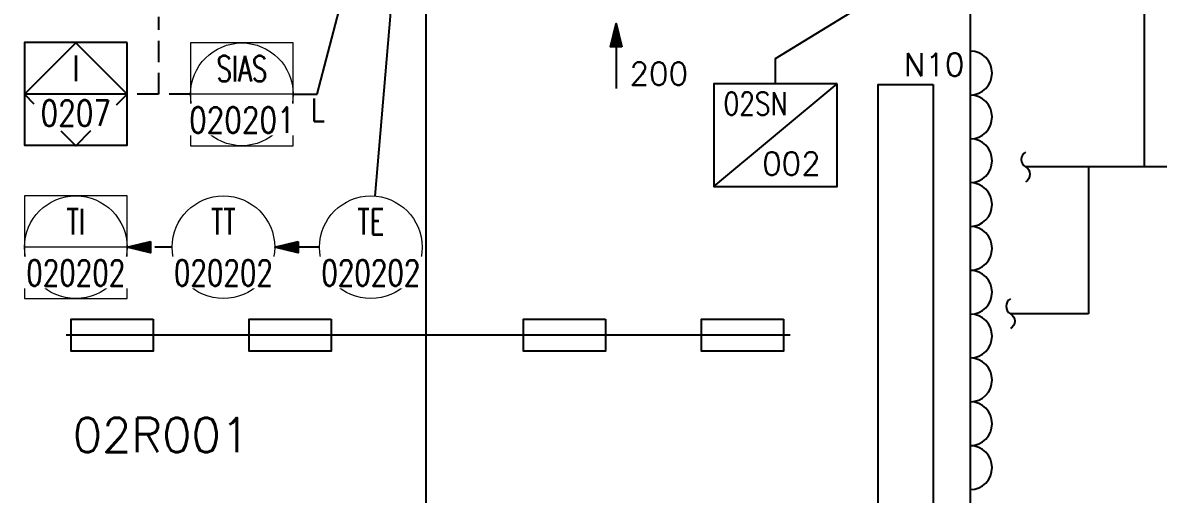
# Model space of a CAD drawing. Header units: inches. Extents: x 18 to 1172, y 24 to 967.
# Drawn here: x 355.6 to 488.4, y 595.7 to 650.8 of the extents above; entities that cross this region are included whole.
import ezdxf
from ezdxf.enums import TextEntityAlignment as Align

# ---------------------------------------------------------------- set-up
doc = ezdxf.new("R2010")
doc.units = ezdxf.units.IN
doc.header["$LTSCALE"] = 10
doc.header["$MEASUREMENT"] = 0
doc.linetypes.add('HIDDEN', pattern=[0.375, 0.25, -0.125])
for name, color, linetype in [('INST', 4, 'Continuous'), ('MINE-LINE', 6, 'Continuous'), ('TEXT', 253, 'Continuous'), ('TXT-0', 7, 'Continuous'), ('WI', 255, 'Continuous')]:
    doc.layers.add(name, color=color, linetype=linetype)
doc.styles.add('ROMANS', font='romans.shx', dxfattribs={"width": 0.8})
doc.styles.add('style1', font='SIMPLEX.shx', dxfattribs={"width": 0.8})

# ---------------------------------------------------------------- blocks, each defined once
blk = doc.blocks.new('SON')
at = {"linetype": 'ByBlock'}
h = blk.add_hatch(dxfattribs=at)
h.set_pattern_fill('ANSI37', color=0, scale=80, style=0)
h.paths.add_polyline_path([(64, 264), (-64, 264), (0, 0)])
at = {"color": 0, "linetype": 'ByBlock'}
blk.add_lwpolyline([(64, 264), (-64, 264), (0, 0)], close=True, dxfattribs=at)
blk = doc.blocks.new('*U34')
at = {"layer": 'INST', "color": 0, "linetype": 'Continuous', "lineweight": 0}
blk.add_line((6, 0), (-6, 0), dxfattribs=at)
at = {"layer": 'INST', "color": 0, "linetype": 'Continuous', "lineweight": 0, "flags": 128}
blk.add_lwpolyline([(6, 6), (-6, 6), (-6, -6), (6, -6)], close=True, dxfattribs=at)
at = {"layer": 'INST', "color": 0, "linetype": 'Continuous', "lineweight": 0}
blk.add_circle((0, 0), 6, dxfattribs=at)
at = {"style": 'ROMANS', "width": 0.8}
for tag, p in [('EQP', (0, 3)), ('NO', (0, -3))]:
    blk.add_attdef(tag, text='', height=3, dxfattribs=at).set_placement(p, align=Align.MIDDLE_CENTER)
blk.add_wipeout([(-6.2, -1.09), (6.2, -1.09), (6.2, -4.8), (-6.2, -4.8), (-6.2, -4.8), (-6.2, -4.8)]).dxf.layer = 'WI'
blk = doc.blocks.new('*U35')
at = {"layer": 'INST', "color": 0, "linetype": 'Continuous', "lineweight": 0}
blk.add_circle((0, 0), 6, dxfattribs=at)
at = {"style": 'ROMANS', "width": 0.8}
for tag, p in [('EQP', (0, 3)), ('NO', (0, -3))]:
    blk.add_attdef(tag, text='', height=3, dxfattribs=at).set_placement(p, align=Align.MIDDLE_CENTER)
blk.add_wipeout([(-6.2, -1.09), (6.2, -1.09), (6.2, -4.8), (-6.2, -4.8), (-6.2, -4.8), (-6.2, -4.8)]).dxf.layer = 'WI'
blk = doc.blocks.new('BRK LINE')
at = {"layer": 'MINE-LINE', "color": 0, "linetype": 'Continuous'}
blk.add_lwpolyline([(0, 1.73, 0.587355), (0, 0, -0.587355), (0, -1.73)], format="xyb", dxfattribs=at)

msp = doc.modelspace()

# ---------------------------------------------------------------- linework, layer by layer
at = {"color": 6, "linetype": 'Continuous'}
for p, q in [((402.75, 475.67), (402.75, 692.3)), ((466.39, 474.39), (466.39, 657.74)), ((367.79, 642.45), (355.79, 642.45))]:
    msp.add_line(p, q, dxfattribs=at)
at = {"color": 6}
for p, q in [((390.02, 642.45), (402.76, 691.14)), ((396.8, 630.56), (400.77, 677.09)), ((387.21, 642.45), (390.02, 642.45)), ((445.33, 614.31), (360.68, 614.31))]:
    msp.add_line(p, q, dxfattribs=at)
at = {"color": 6, "linetype": 'Continuous', "flags": 128}
msp.add_lwpolyline([(367.79, 648.49), (355.79, 648.49), (355.79, 636.49), (367.79, 636.49)], close=True, dxfattribs=at)
for points in [[(361.79, 648.45), (355.79, 642.45), (356.88, 641.35)], [(366.56, 641.23), (367.79, 642.45), (361.79, 648.45)], [(360.05, 638.19), (361.79, 636.45), (363.55, 638.22)]]:
    msp.add_lwpolyline(points, dxfattribs=at)
at = {"color": 6}
for points in [[(462.05, 643.6), (462.05, 480.2), (455.62, 480.2), (455.62, 643.6)], [(370.83, 616.18), (370.83, 612.44), (361.25, 612.44), (361.25, 616.18)], [(391.64, 616.18), (391.64, 612.44), (382.06, 612.44), (382.06, 616.18)], [(423.71, 616.18), (423.71, 612.44), (414.13, 612.44), (414.13, 616.18)], [(444.52, 616.18), (444.52, 612.44), (434.94, 612.44), (434.94, 616.18)]]:
    msp.add_lwpolyline(points, close=True, dxfattribs=at)
for centre in [(466.37, 644.93), (466.37, 639.81), (466.37, 634.69), (466.37, 629.57), (466.37, 624.45), (466.37, 619.32), (466.37, 614.2), (466.37, 609.08), (466.37, 603.96), (466.37, 598.83)]:
    msp.add_arc(centre, 2.56, 270.3499, 89.6501, dxfattribs=at)
at = {"layer": 'MINE-LINE', "color": 6, "linetype": 'Continuous'}
for p, q in [((486.72, 682.6), (486.72, 633.97)), ((443.6, 646.65), (453.04, 652.41)), ((443.6, 643.69), (443.6, 646.65)), ((436.4, 631.69), (450.8, 643.69)), ((479.88, 633.97), (472.84, 633.97)), ((500.53, 633.97), (479.88, 633.97)), ((480.19, 633.97), (480.19, 616.81)), ((480.19, 616.81), (471.07, 616.81))]:
    msp.add_line(p, q, dxfattribs=at)
at = {"layer": 'MINE-LINE', "color": 2, "linetype": 'HIDDEN'}
msp.add_line((371.5, 642.47), (371.52, 651.49), dxfattribs=at)
at = {"layer": 'MINE-LINE', "color": 6, "linetype": 'Continuous'}
msp.add_lwpolyline([(450.8, 643.69), (436.4, 643.69), (436.4, 631.69), (450.8, 631.69)], close=True, dxfattribs=at)
at = {"layer": 'TXT-0'}
msp.add_line((424.96, 650.73), (424.96, 643.13), dxfattribs=at)

# ---------------------------------------------------------------- block references
at = {"layer": 'INST', "color": 6}
ref = msp.add_blockref('*U34', (361.79, 624.58), dxfattribs=at)
ref.add_attrib('EQP', 'TI', dxfattribs={"layer": '0', "color": 7, "height": 3, "style": 'ROMANS', "width": 0.7}).set_placement((361.79, 627.58), align=Align.MIDDLE_CENTER)
ref.add_attrib('NO', '020202', dxfattribs={"layer": '0', "color": 7, "height": 3, "style": 'ROMANS', "width": 0.75}).set_placement((361.79, 621.58), align=Align.MIDDLE_CENTER)
ref = msp.add_blockref('*U35', (379.05, 624.58), dxfattribs=at)
ref.add_attrib('EQP', 'TT', dxfattribs={"layer": '0', "color": 7, "height": 3, "style": 'ROMANS', "width": 0.7}).set_placement((379.05, 627.58), align=Align.MIDDLE_CENTER)
ref.add_attrib('NO', '020202', dxfattribs={"layer": '0', "color": 7, "height": 3, "style": 'ROMANS', "width": 0.75}).set_placement((379.05, 621.58), align=Align.MIDDLE_CENTER)
at = {"layer": 'MINE-LINE', "color": 6, "linetype": 'Continuous'}
for p in [(472.84, 633.97), (471.07, 616.81)]:
    msp.add_blockref('BRK LINE', p, dxfattribs=at)
at = {"layer": 'TXT-0', "xscale": -0.01040000002831221, "yscale": 0.01039999999920838, "zscale": 0.0104, "rotation": 180}
msp.add_blockref('SON', (424.96, 650.73), dxfattribs=at)

# ---------------------------------------------------------------- texts
at = {"style": 'ROMANS', "width": 0.8}
for tag, p in [('I', (361.79, 645.49)), ('0207', (361.79, 640.25))]:
    msp.add_attdef(tag, text='', height=3, dxfattribs=at).set_placement(p, align=Align.MIDDLE_CENTER)
at = {"layer": 'TEXT', "color": 0, "linetype": 'Continuous', "style": 'style1', "width": 0.85}
msp.add_text('L', height=2.67, dxfattribs=at).set_placement((389.26, 639.28))
at = {"layer": 'TXT-0', "style": 'style1'}
for s, height, p in [('N10', 2.667, (462.16, 644.59)), ('200', 2.667, (429.96, 643.53)), ('002', 2.667, (445.47, 633.02)), ('02R001', 4, (371.81, 600.64))]:
    msp.add_text(s, height=height, dxfattribs=at).set_placement(p, align=Align.CENTER)
at = {"layer": 'TXT-0', "style": 'style1', "width": 0.8}
msp.add_text('02SN', height=2.667, dxfattribs=at).set_placement((441.29, 640.03), align=Align.CENTER)

# ---------------------------------------------------------------- next in the draw order: linework, layer by layer
at = {"layer": 'MINE-LINE', "color": 2, "linetype": 'HIDDEN', "ltscale": 0.8}
msp.add_line((373.05, 624.58), (367.79, 624.58), dxfattribs=at)

# ---------------------------------------------------------------- next in the draw order: block references
at = {"layer": 'INST', "color": 6}
ref = msp.add_blockref('*U35', (396.29, 624.58), dxfattribs=at)
ref.add_attrib('EQP', 'TE', dxfattribs={"layer": '0', "color": 7, "height": 3, "style": 'ROMANS', "width": 0.7}).set_placement((396.29, 627.58), align=Align.MIDDLE_CENTER)
ref.add_attrib('NO', '020202', dxfattribs={"layer": '0', "color": 7, "height": 3, "style": 'ROMANS', "width": 0.75}).set_placement((396.29, 621.58), align=Align.MIDDLE_CENTER)
at = {"layer": 'MINE-LINE', "color": 6, "linetype": 'Continuous'}
ref = msp.add_blockref('*U34', (381.21, 642.45), dxfattribs=at)
ref.add_attrib('EQP', 'SIAS', dxfattribs={"layer": '0', "color": 7, "height": 3, "style": 'ROMANS', "width": 0.7}).set_placement((381.21, 645.45), align=Align.MIDDLE_CENTER)
ref.add_attrib('NO', '020201', dxfattribs={"layer": '0', "color": 7, "height": 3, "style": 'ROMANS', "width": 0.8}).set_placement((381.21, 639.45), align=Align.MIDDLE_CENTER)
at = {"layer": 'MINE-LINE', "color": 6, "linetype": 'Continuous', "xscale": -0.01039999999920838, "yscale": 0.01039999999920838, "zscale": 0.0104, "rotation": 270}
for p in [(367.79, 624.58), (385.05, 624.58)]:
    msp.add_blockref('SON', p, dxfattribs=at)

# ---------------------------------------------------------------- next in the draw order: linework, layer by layer
at = {"layer": 'MINE-LINE', "color": 2, "linetype": 'HIDDEN'}
for p, q in [((375.21, 642.45), (367.79, 642.49)), ((390.29, 624.58), (385.05, 624.58))]:
    msp.add_line(p, q, dxfattribs=at)

doc.saveas('drawing.dxf')
